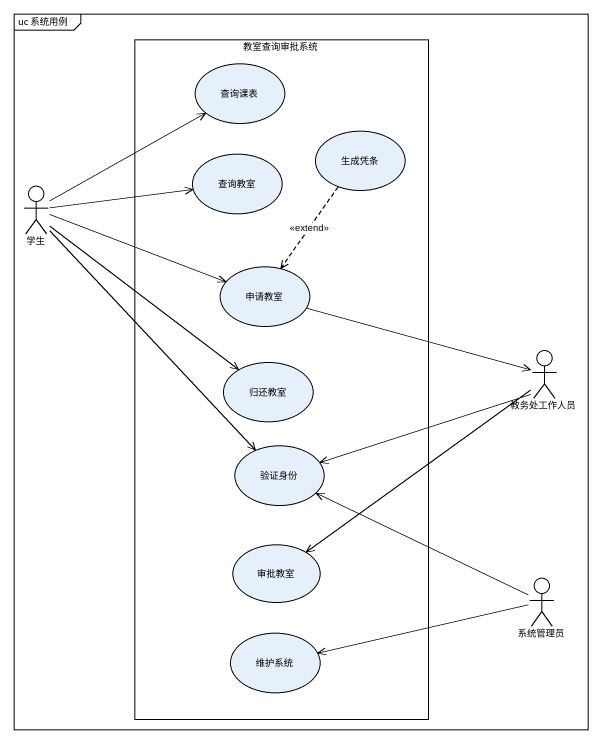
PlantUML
@startuml
mainframe uc 系统用例
rectangle 教室查询审批系统 {
  usecase 查询课表
  usecase 生成凭条
  usecase 查询教室
  usecase 申请教室
  usecase 归还教室
  usecase 验证身份
  usecase 审批教室
  usecase 维护系统
}
actor 学生
actor 教务处工作人员
actor 系统管理员
生成凭条 ..> 申请教室 : <<extend>>
学生 -up-> 查询课表
学生 -right-> 查询教室
学生 -right-> 申请教室
学生 --> 归还教室
学生 --> 验证身份
申请教室 -right-> 教务处工作人员
教务处工作人员 -left-> 验证身份
教务处工作人员 --> 审批教室
系统管理员 -left-> 验证身份
系统管理员 -left-> 维护系统
@enduml
